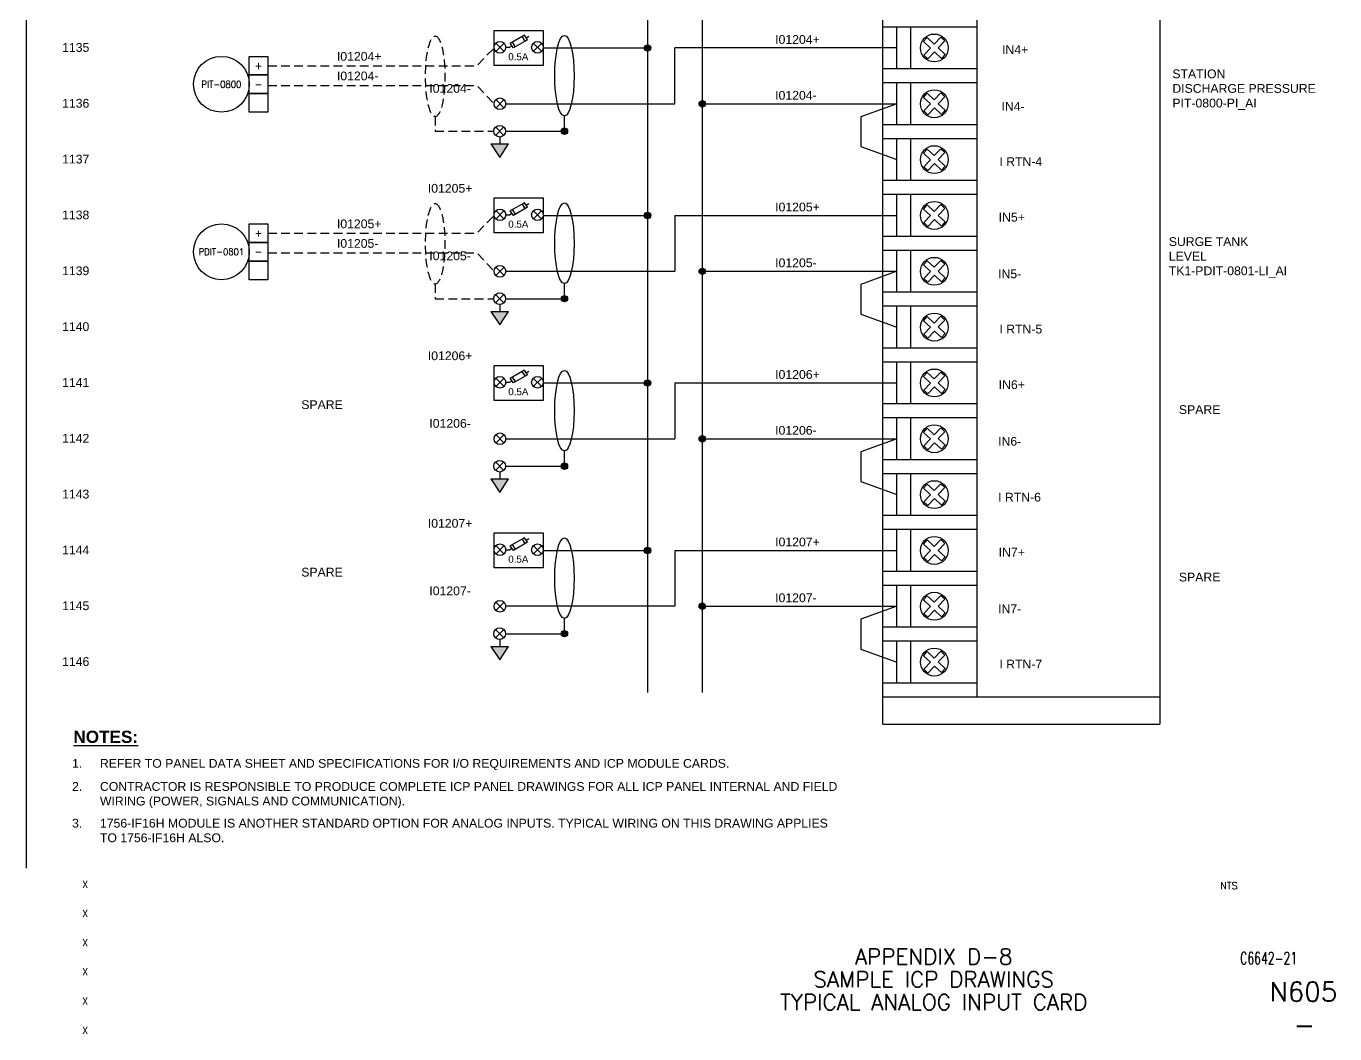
# Paper-space layout 'ANALOG INPUT CARD - A1 Sheet' of a CAD drawing. Extents: x 50 to 806, y 22 to 574.
# Drawn here: x 432.5 to 806.1, y 22.7 to 310.2 of the extents above; entities that cross this region are included whole.
import ezdxf
from ezdxf.enums import TextEntityAlignment as Align

# ---------------------------------------------------------------- set-up
doc = ezdxf.new("R2010")
doc.units = 0
doc.linetypes.add('HIDDEN', pattern=[0.375, 0.25, -0.125])
for name, color, linetype in [('BOR-A1', 7, 'Continuous'), ('N-ANNO-TEXT', 2, 'Continuous'), ('N-DIAG-HIDDEN', 4, 'Continuous')]:
    doc.layers.add(name, color=color, linetype=linetype)
doc.layers.add('N-DIAG', color=4, linetype='Continuous', lineweight=25)
doc.layers.add('N-EQPM', color=4, linetype='Continuous', lineweight=25)
doc.styles.add('_CGS_2-5_NOTES', font='arial.ttf', dxfattribs={"height": 2.5})
doc.styles.add('_CGS_3-5_SUBHEADING', font='arialbd.ttf', dxfattribs={"height": 3.5})
doc.styles.add('STD2-0', font='simplex.shx', dxfattribs={"height": 2})
doc.styles.add('STD3-5', font='simplex.shx', dxfattribs={"height": 3.5})
doc.styles.add('STD4-5', font='simplex.shx', dxfattribs={"height": 4.5})
doc.styles.add('STD5-5', font='SIMPLEX')
doc.styles.add('T1_2_5', font='simplex.shx', dxfattribs={"height": 2.5})

# ---------------------------------------------------------------- blocks, each defined once
blk = doc.blocks.new('CGS A1 TITLE ATT')
at = {"layer": 'BOR-A1', "color": 1}
for tag, p, height, style in [('DATE', (448.47, 64.4), 2, 'STD2-0'), ('DRAWN', (448.47, 56.08), 2, 'STD2-0'), ('DESIGNER', (448.47, 47.76), 2, 'STD2-0'), ('FILE', (783.85, 42.55), 3.5, 'STD3-5'), ('CHECKED', (448.47, 39.44), 2, 'STD2-0'), ('AD909', (787.49, 32), 5.5, 'STD5-5'), ('ENGINEER', (448.47, 31.12), 2, 'STD2-0'), ('APPROVED', (448.47, 22.72), 2, 'STD2-0')]:
    blk.add_attdef(tag, p, '', height=height, dxfattribs=dict(at, style=style))
at = {"layer": 'BOR-A1', "color": 1, "style": 'STD2-0', "flags": 4}
blk.add_attdef('SCALE', (773.37, 64), '', height=2, dxfattribs=at)
at = {"layer": 'BOR-A1', "color": 1, "style": 'STD4-5'}
for tag, p in [('TITLE-1', (691.59, 44.75)), ('TITLE-2', (691.59, 38.25)), ('TITLE-3', (691.59, 31.75)), ('TITLE-4', (691.59, 25.25))]:
    blk.add_attdef(tag, text='', height=4.5, dxfattribs=at).set_placement(p, align=Align.MIDDLE_CENTER)
at = {"layer": 'BOR-A1', "color": 1, "style": 'STD5-5'}
blk.add_attdef('999', text='', height=5.5, dxfattribs=at).set_placement((800.49, 22.5), align=Align.RIGHT)

psp = doc.layouts.new('ANALOG INPUT CARD - A1 Sheet')

# ---------------------------------------------------------------- hatches: boundary and pattern name
at = {"layer": 'N-DIAG'}
h = psp.add_hatch(color=256, dxfattribs=at)
edge = h.paths.add_edge_path()
edge.add_arc((609.89, 304.03), 0.917, 0, 360)
h = psp.add_hatch(color=256, dxfattribs=at)
edge = h.paths.add_edge_path()
edge.add_arc((609.89, 304.03), 0.917, 0, 360)
h = psp.add_hatch(color=256, dxfattribs=at)
edge = h.paths.add_edge_path()
edge.add_arc((625.52, 288.1), 0.917, 0, 360)
h = psp.add_hatch(color=256, dxfattribs=at)
edge = h.paths.add_edge_path()
edge.add_arc((625.52, 288.1), 0.917, 0, 360)
h = psp.add_hatch(color=256, dxfattribs=at)
edge = h.paths.add_edge_path()
edge.add_arc((586.16, 280.28), 0.917, 0, 360)
h = psp.add_hatch(color=256, dxfattribs=at)
edge = h.paths.add_edge_path()
edge.add_arc((586.16, 280.28), 0.917, 0, 360)
for points in [[(567.68, 272.81), (570.16, 276.66), (565.19, 276.66)], [(567.68, 225.02), (570.16, 228.86), (565.19, 228.86)], [(567.68, 177.23), (570.16, 181.07), (565.19, 181.07)], [(567.68, 129.43), (570.16, 133.28), (565.19, 133.28)]]:
    psp.add_hatch(color=256, dxfattribs=at).paths.add_polyline_path(points)
h = psp.add_hatch(color=256, dxfattribs=at)
edge = h.paths.add_edge_path()
edge.add_arc((609.89, 256.24), 0.917, 0, 360)
h = psp.add_hatch(color=256, dxfattribs=at)
edge = h.paths.add_edge_path()
edge.add_arc((609.89, 256.24), 0.917, 0, 360)
h = psp.add_hatch(color=256, dxfattribs=at)
edge = h.paths.add_edge_path()
edge.add_arc((625.52, 240.3), 0.917, 0, 360)
h = psp.add_hatch(color=256, dxfattribs=at)
edge = h.paths.add_edge_path()
edge.add_arc((625.52, 240.3), 0.917, 0, 360)
h = psp.add_hatch(color=256, dxfattribs=at)
edge = h.paths.add_edge_path()
edge.add_arc((586.16, 232.49), 0.917, 0, 360)
h = psp.add_hatch(color=256, dxfattribs=at)
edge = h.paths.add_edge_path()
edge.add_arc((586.16, 232.49), 0.917, 0, 360)
h = psp.add_hatch(color=256, dxfattribs=at)
edge = h.paths.add_edge_path()
edge.add_arc((609.89, 208.44), 0.917, 0, 360)
h = psp.add_hatch(color=256, dxfattribs=at)
edge = h.paths.add_edge_path()
edge.add_arc((609.89, 208.44), 0.917, 0, 360)
h = psp.add_hatch(color=256, dxfattribs=at)
edge = h.paths.add_edge_path()
edge.add_arc((625.52, 192.51), 0.917, 0, 360)
h = psp.add_hatch(color=256, dxfattribs=at)
edge = h.paths.add_edge_path()
edge.add_arc((625.52, 192.51), 0.917, 0, 360)
h = psp.add_hatch(color=256, dxfattribs=at)
edge = h.paths.add_edge_path()
edge.add_arc((586.16, 184.69), 0.917, 0, 360)
h = psp.add_hatch(color=256, dxfattribs=at)
edge = h.paths.add_edge_path()
edge.add_arc((586.16, 184.69), 0.917, 0, 360)
h = psp.add_hatch(color=256, dxfattribs=at)
edge = h.paths.add_edge_path()
edge.add_arc((609.89, 160.65), 0.917, 0, 360)
h = psp.add_hatch(color=256, dxfattribs=at)
edge = h.paths.add_edge_path()
edge.add_arc((609.89, 160.65), 0.917, 0, 360)
h = psp.add_hatch(color=256, dxfattribs=at)
edge = h.paths.add_edge_path()
edge.add_arc((625.52, 144.72), 0.917, 0, 360)
h = psp.add_hatch(color=256, dxfattribs=at)
edge = h.paths.add_edge_path()
edge.add_arc((625.52, 144.72), 0.917, 0, 360)
h = psp.add_hatch(color=256, dxfattribs=at)
edge = h.paths.add_edge_path()
edge.add_arc((586.16, 136.9), 0.917, 0, 360)
h = psp.add_hatch(color=256, dxfattribs=at)
edge = h.paths.add_edge_path()
edge.add_arc((586.16, 136.9), 0.917, 0, 360)

# ---------------------------------------------------------------- linework, layer by layer
for p, q in [((625.52, 516.35), (625.52, 120.13)), ((580.13, 304.03), (609.89, 304.03)), ((625.52, 288.1), (681.06, 288.1)), ((565.19, 276.66), (567.68, 272.81)), ((567.68, 272.81), (570.16, 276.66)), ((580.13, 256.24), (609.89, 256.24)), ((617.7, 256.24), (681.06, 256.24)), ((569.4, 240.3), (617.7, 240.3)), ((625.52, 240.3), (681.06, 240.3)), ((565.19, 228.86), (567.68, 225.02)), ((567.68, 225.02), (570.16, 228.86)), ((580.13, 208.44), (609.89, 208.44)), ((624.6, 192.51), (681.06, 192.51)), ((565.19, 181.07), (567.68, 177.23)), ((567.68, 177.23), (570.16, 181.07)), ((580.13, 160.65), (610.81, 160.65)), ((624.6, 144.72), (681.06, 144.72)), ((565.19, 133.28), (567.68, 129.43)), ((567.68, 129.43), (570.16, 133.28))]:
    psp.add_line(p, q, dxfattribs=at)
at = {"layer": 'N-DIAG', "ltscale": 10}
for p, q in [((681.06, 304.03), (617.7, 304.03)), ((617.7, 288.1), (617.7, 304.03)), ((569.4, 288.1), (617.7, 288.1)), ((617.7, 256.24), (617.7, 240.3)), ((617.7, 208.44), (617.7, 192.51)), ((617.7, 208.44), (681.06, 208.44)), ((569.4, 192.51), (617.7, 192.51)), ((617.7, 160.65), (617.7, 144.72)), ((617.7, 160.65), (681.06, 160.65)), ((617.7, 144.72), (569.4, 144.72))]:
    psp.add_line(p, q, dxfattribs=at)
at = {"layer": 'N-DIAG'}
for points in [[(609.89, 351.82), (609.89, 120.13)], [(565.19, 276.66), (570.16, 276.66)], [(567.68, 278.62), (567.68, 276.66)], [(565.19, 228.86), (570.16, 228.86)], [(567.68, 230.83), (567.68, 228.86)], [(565.19, 181.07), (570.16, 181.07)], [(567.68, 183.03), (567.68, 181.07)], [(567.68, 135.24), (567.68, 133.28)], [(565.19, 133.28), (570.16, 133.28)]]:
    psp.add_lwpolyline(points, dxfattribs=at)
for centre in [(609.89, 304.03), (609.89, 304.03), (625.52, 288.1), (625.52, 288.1), (586.16, 280.28), (586.16, 280.28), (609.89, 256.24), (609.89, 256.24), (625.52, 240.3), (625.52, 240.3), (586.16, 232.49), (586.16, 232.49), (609.89, 208.44), (609.89, 208.44), (625.52, 192.51), (625.52, 192.51), (586.16, 184.69), (586.16, 184.69), (609.89, 160.65), (609.89, 160.65), (625.52, 144.72), (625.52, 144.72), (586.16, 136.9), (586.16, 136.9)]:
    psp.add_circle(centre, 0.917, dxfattribs=at)
at = {"layer": 'N-DIAG', "linetype": 'HIDDEN', "ltscale": 10}
for centre in [(549.27, 295.94), (549.27, 248.15)]:
    psp.add_ellipse(centre, major_axis=(0, 11.49), ratio=0.241404, dxfattribs=at)
at = {"layer": 'N-DIAG'}
for centre in [(586.16, 296.11), (586.16, 248.31), (586.16, 200.52), (586.16, 152.73)]:
    psp.add_ellipse(centre, major_axis=(0, 11.49), ratio=0.241404, dxfattribs=at)
at = {"layer": 'N-DIAG-HIDDEN', "ltscale": 10}
for p, q in [((586.16, 280.28), (586.16, 284.61)), ((569.34, 280.28), (586.16, 280.28)), ((586.16, 232.49), (586.16, 236.82)), ((569.34, 232.49), (586.16, 232.49)), ((586.16, 184.69), (586.16, 189.03)), ((569.34, 184.69), (586.16, 184.69)), ((586.16, 136.9), (586.16, 141.24)), ((569.34, 136.9), (586.16, 136.9))]:
    psp.add_line(p, q, dxfattribs=at)
at = {"layer": 'N-DIAG-HIDDEN', "linetype": 'HIDDEN', "ltscale": 10}
for p, q in [((549.27, 280.28), (566.02, 280.28)), ((549.27, 232.49), (566.02, 232.49))]:
    psp.add_line(p, q, dxfattribs=at)
at = {"layer": 'N-DIAG-HIDDEN', "linetype": 'HIDDEN', "ltscale": 10, "flags": 128}
for points in [[(501.52, 298.98), (561.13, 298.98), (566.08, 304.03)], [(501.52, 293.33), (561.13, 293.33), (566.08, 288.1)], [(549.27, 284.45), (549.27, 280.28), (549.27, 280.28)], [(501.52, 251.19), (561.13, 251.19), (566.08, 256.24)], [(501.52, 245.54), (561.13, 245.54), (566.08, 240.3)], [(549.27, 236.65), (549.27, 232.49), (549.27, 232.49)]]:
    psp.add_lwpolyline(points, dxfattribs=at)
at = {"layer": 'N-EQPM'}
for p, q in [((432.5, 574), (432.5, 70)), ((703.94, 501.17), (703.94, 310)), ((677.08, 111.12), (677.08, 313.36)), ((756.13, 313.36), (756.13, 111.12)), ((574.75, 307.65), (570.72, 305.34)), ((574.75, 307.65), (570.72, 305.34)), ((574.75, 307.65), (570.72, 305.34)), ((574.75, 307.65), (570.72, 305.34)), ((574.75, 307.65), (570.72, 305.34)), ((574.75, 307.65), (570.72, 305.34)), ((575, 306.02), (574.14, 307.3)), ((575, 306.02), (574.14, 307.3)), ((575, 306.02), (574.14, 307.3)), ((575, 306.02), (574.14, 307.3)), ((575, 306.02), (574.14, 307.3)), ((575, 306.02), (574.14, 307.3)), ((575.6, 306.36), (574.75, 307.65)), ((575.6, 306.36), (574.75, 307.65)), ((575.6, 306.36), (574.75, 307.65)), ((575.6, 306.36), (574.75, 307.65)), ((575.6, 306.36), (574.75, 307.65)), ((575.6, 306.36), (574.75, 307.65)), ((575.22, 306.94), (576.04, 307.41)), ((575.22, 306.94), (576.04, 307.41)), ((575.22, 306.94), (576.04, 307.41)), ((575.22, 306.94), (576.04, 307.41)), ((575.22, 306.94), (576.04, 307.41)), ((575.22, 306.94), (576.04, 307.41)), ((703.94, 310), (677.08, 310)), ((703.94, 310), (677.08, 310)), ((681.06, 298.05), (681.06, 310)), ((685.04, 298.05), (685.04, 310)), ((688.64, 305.86), (689.75, 307.03)), ((689.75, 307.03), (691.73, 305.16)), ((691.73, 305.16), (693.6, 307.15)), ((693.6, 307.15), (694.77, 306.05)), ((703.94, 310), (703.94, 118.83)), ((566.64, 305.32), (568.85, 303.11)), ((568.85, 305.32), (566.64, 303.11)), ((566.64, 305.32), (568.85, 303.11)), ((568.85, 305.32), (566.64, 303.11)), ((566.64, 305.32), (568.85, 303.11)), ((568.85, 305.32), (566.64, 303.11)), ((566.64, 305.32), (568.85, 303.11)), ((568.85, 305.32), (566.64, 303.11)), ((569.4, 304.22), (570.46, 304.22)), ((569.4, 304.22), (570.46, 304.22)), ((570.46, 304.22), (571.2, 304.64)), ((570.46, 304.22), (571.2, 304.64)), ((570.46, 304.22), (571.2, 304.64)), ((570.46, 304.22), (571.2, 304.64)), ((570.46, 304.22), (571.2, 304.64)), ((570.46, 304.22), (571.2, 304.64)), ((571.58, 304.06), (570.72, 305.34)), ((571.58, 304.06), (570.72, 305.34)), ((571.58, 304.06), (570.72, 305.34)), ((571.58, 304.06), (570.72, 305.34)), ((571.58, 304.06), (570.72, 305.34)), ((571.58, 304.06), (570.72, 305.34)), ((572.19, 304.4), (571.33, 305.69)), ((572.19, 304.4), (571.33, 305.69)), ((572.19, 304.4), (571.33, 305.69)), ((572.19, 304.4), (571.33, 305.69)), ((572.19, 304.4), (571.33, 305.69)), ((572.19, 304.4), (571.33, 305.69)), ((575.6, 306.36), (571.58, 304.06)), ((575.6, 306.36), (571.58, 304.06)), ((575.6, 306.36), (571.58, 304.06)), ((575.6, 306.36), (571.58, 304.06)), ((575.6, 306.36), (571.58, 304.06)), ((575.6, 306.36), (571.58, 304.06)), ((577.37, 305.32), (579.58, 303.11)), ((579.58, 305.32), (577.37, 303.11)), ((577.37, 305.32), (579.58, 303.11)), ((579.58, 305.32), (577.37, 303.11)), ((690.63, 303.99), (688.64, 305.86)), ((688.76, 302.01), (690.63, 303.99)), ((691.8, 302.89), (689.93, 300.91)), ((693.78, 301.02), (691.8, 302.89)), ((694.77, 306.05), (692.9, 304.06)), ((692.9, 304.06), (694.89, 302.19)), ((689.93, 300.91), (688.76, 302.01)), ((694.89, 302.19), (693.78, 301.02)), ((703.94, 298.05), (677.08, 298.05)), ((703.94, 294.07), (677.08, 294.07)), ((681.06, 282.12), (681.06, 294.07)), ((685.04, 282.12), (685.04, 294.07)), ((566.64, 289.2), (568.85, 286.99)), ((568.85, 289.2), (566.64, 286.99)), ((688.64, 289.93), (689.75, 291.1)), ((690.63, 288.06), (688.64, 289.93)), ((688.76, 286.08), (690.63, 288.06)), ((689.75, 291.1), (691.73, 289.23)), ((691.73, 289.23), (693.6, 291.22)), ((694.77, 290.12), (692.9, 288.13)), ((692.9, 288.13), (694.89, 286.26)), ((693.6, 291.22), (694.77, 290.12)), ((689.93, 284.98), (688.76, 286.08)), ((691.8, 286.96), (689.93, 284.98)), ((693.78, 285.09), (691.8, 286.96)), ((694.89, 286.26), (693.78, 285.09)), ((566.57, 281.39), (568.78, 279.17)), ((568.78, 281.39), (566.57, 279.17)), ((703.94, 282.12), (677.08, 282.12)), ((703.94, 278.14), (677.08, 278.14)), ((681.06, 266.19), (681.06, 278.14)), ((685.04, 266.19), (685.04, 278.14)), ((688.64, 274), (689.75, 275.17)), ((690.63, 272.13), (688.64, 274)), ((689.75, 275.17), (691.73, 273.3)), ((691.73, 273.3), (693.6, 275.29)), ((694.77, 274.18), (692.9, 272.2)), ((693.6, 275.29), (694.77, 274.18)), ((688.76, 270.15), (690.63, 272.13)), ((689.93, 269.05), (688.76, 270.15)), ((691.8, 271.03), (689.93, 269.05)), ((693.78, 269.16), (691.8, 271.03)), ((692.9, 272.2), (694.89, 270.33)), ((694.89, 270.33), (693.78, 269.16)), ((703.94, 266.19), (677.08, 266.19)), ((703.94, 262.21), (677.08, 262.21)), ((703.94, 262.21), (677.08, 262.21)), ((681.06, 250.26), (681.06, 262.21)), ((685.04, 250.26), (685.04, 262.21)), ((574.75, 259.86), (570.72, 257.55)), ((574.75, 259.86), (570.72, 257.55)), ((574.75, 259.86), (570.72, 257.55)), ((574.75, 259.86), (570.72, 257.55)), ((574.75, 259.86), (570.72, 257.55)), ((574.75, 259.86), (570.72, 257.55)), ((572.19, 256.61), (571.33, 257.9)), ((572.19, 256.61), (571.33, 257.9)), ((572.19, 256.61), (571.33, 257.9)), ((572.19, 256.61), (571.33, 257.9)), ((572.19, 256.61), (571.33, 257.9)), ((572.19, 256.61), (571.33, 257.9)), ((575.6, 258.57), (571.58, 256.26)), ((575.6, 258.57), (571.58, 256.26)), ((575.6, 258.57), (571.58, 256.26)), ((575.6, 258.57), (571.58, 256.26)), ((575.6, 258.57), (571.58, 256.26)), ((575.6, 258.57), (571.58, 256.26)), ((575, 258.22), (574.14, 259.51)), ((575, 258.22), (574.14, 259.51)), ((575, 258.22), (574.14, 259.51)), ((575, 258.22), (574.14, 259.51)), ((575, 258.22), (574.14, 259.51)), ((575, 258.22), (574.14, 259.51)), ((575.6, 258.57), (574.75, 259.86)), ((575.6, 258.57), (574.75, 259.86)), ((575.6, 258.57), (574.75, 259.86)), ((575.6, 258.57), (574.75, 259.86)), ((575.6, 258.57), (574.75, 259.86)), ((575.6, 258.57), (574.75, 259.86)), ((575.22, 259.15), (576.04, 259.62)), ((575.22, 259.15), (576.04, 259.62)), ((575.22, 259.15), (576.04, 259.62)), ((575.22, 259.15), (576.04, 259.62)), ((575.22, 259.15), (576.04, 259.62)), ((575.22, 259.15), (576.04, 259.62)), ((688.64, 258.07), (689.75, 259.24)), ((690.63, 256.2), (688.64, 258.07)), ((689.75, 259.24), (691.73, 257.37)), ((691.73, 257.37), (693.6, 259.36)), ((694.77, 258.25), (692.9, 256.27)), ((693.6, 259.36), (694.77, 258.25)), ((566.64, 257.53), (568.85, 255.32)), ((568.85, 257.53), (566.64, 255.32)), ((566.64, 257.53), (568.85, 255.32)), ((568.85, 257.53), (566.64, 255.32)), ((566.64, 257.53), (568.85, 255.32)), ((568.85, 257.53), (566.64, 255.32)), ((566.64, 257.53), (568.85, 255.32)), ((568.85, 257.53), (566.64, 255.32)), ((569.4, 256.42), (570.46, 256.42)), ((569.4, 256.42), (570.46, 256.42)), ((570.46, 256.42), (571.2, 256.85)), ((570.46, 256.42), (571.2, 256.85)), ((570.46, 256.42), (571.2, 256.85)), ((570.46, 256.42), (571.2, 256.85)), ((570.46, 256.42), (571.2, 256.85)), ((570.46, 256.42), (571.2, 256.85)), ((571.58, 256.26), (570.72, 257.55)), ((571.58, 256.26), (570.72, 257.55)), ((571.58, 256.26), (570.72, 257.55)), ((571.58, 256.26), (570.72, 257.55)), ((571.58, 256.26), (570.72, 257.55)), ((571.58, 256.26), (570.72, 257.55)), ((577.37, 257.53), (579.58, 255.32)), ((579.58, 257.53), (577.37, 255.32)), ((577.37, 257.53), (579.58, 255.32)), ((579.58, 257.53), (577.37, 255.32)), ((688.76, 254.22), (690.63, 256.2)), ((689.93, 253.11), (688.76, 254.22)), ((691.8, 255.1), (689.93, 253.11)), ((693.78, 253.23), (691.8, 255.1)), ((692.9, 256.27), (694.89, 254.4)), ((694.89, 254.4), (693.78, 253.23)), ((703.94, 250.26), (677.08, 250.26)), ((703.94, 246.28), (677.08, 246.28)), ((681.06, 234.33), (681.06, 246.28)), ((685.04, 234.33), (685.04, 246.28)), ((688.64, 242.14), (689.75, 243.31)), ((689.75, 243.31), (691.73, 241.44)), ((691.73, 241.44), (693.6, 243.43)), ((693.6, 243.43), (694.77, 242.32)), ((566.64, 241.41), (568.85, 239.2)), ((568.85, 241.41), (566.64, 239.2)), ((690.63, 240.27), (688.64, 242.14)), ((688.76, 238.29), (690.63, 240.27)), ((691.8, 239.17), (689.93, 237.18)), ((693.78, 237.3), (691.8, 239.17)), ((694.77, 242.32), (692.9, 240.34)), ((692.9, 240.34), (694.89, 238.47)), ((689.93, 237.18), (688.76, 238.29)), ((694.89, 238.47), (693.78, 237.3)), ((566.57, 233.59), (568.78, 231.38)), ((568.78, 233.59), (566.57, 231.38)), ((703.94, 234.33), (677.08, 234.33)), ((703.94, 230.35), (677.08, 230.35)), ((681.06, 218.4), (681.06, 230.35)), ((685.04, 218.4), (685.04, 230.35)), ((688.64, 226.21), (689.75, 227.38)), ((690.63, 224.34), (688.64, 226.21)), ((688.76, 222.36), (690.63, 224.34)), ((689.75, 227.38), (691.73, 225.51)), ((691.73, 225.51), (693.6, 227.49)), ((694.77, 226.39), (692.9, 224.41)), ((692.9, 224.41), (694.89, 222.54)), ((693.6, 227.49), (694.77, 226.39)), ((689.93, 221.25), (688.76, 222.36)), ((691.8, 223.24), (689.93, 221.25)), ((693.78, 221.37), (691.8, 223.24)), ((694.89, 222.54), (693.78, 221.37)), ((703.94, 218.4), (677.08, 218.4)), ((703.94, 214.42), (677.08, 214.42)), ((703.94, 214.42), (677.08, 214.42)), ((681.06, 202.47), (681.06, 214.42)), ((685.04, 202.47), (685.04, 214.42)), ((566.64, 209.74), (568.85, 207.52)), ((568.85, 209.74), (566.64, 207.52)), ((566.64, 209.74), (568.85, 207.52)), ((568.85, 209.74), (566.64, 207.52)), ((566.64, 209.74), (568.85, 207.52)), ((568.85, 209.74), (566.64, 207.52)), ((566.64, 209.74), (568.85, 207.52)), ((568.85, 209.74), (566.64, 207.52)), ((574.75, 212.06), (570.72, 209.76)), ((574.75, 212.06), (570.72, 209.76)), ((574.75, 212.06), (570.72, 209.76)), ((574.75, 212.06), (570.72, 209.76)), ((574.75, 212.06), (570.72, 209.76)), ((574.75, 212.06), (570.72, 209.76)), ((571.58, 208.47), (570.72, 209.76)), ((571.58, 208.47), (570.72, 209.76)), ((571.58, 208.47), (570.72, 209.76)), ((571.58, 208.47), (570.72, 209.76)), ((571.58, 208.47), (570.72, 209.76)), ((571.58, 208.47), (570.72, 209.76)), ((572.19, 208.82), (571.33, 210.1)), ((572.19, 208.82), (571.33, 210.1)), ((572.19, 208.82), (571.33, 210.1)), ((572.19, 208.82), (571.33, 210.1)), ((572.19, 208.82), (571.33, 210.1)), ((572.19, 208.82), (571.33, 210.1)), ((575.6, 210.78), (571.58, 208.47)), ((575.6, 210.78), (571.58, 208.47)), ((575.6, 210.78), (571.58, 208.47)), ((575.6, 210.78), (571.58, 208.47)), ((575.6, 210.78), (571.58, 208.47)), ((575.6, 210.78), (571.58, 208.47)), ((575, 210.43), (574.14, 211.72)), ((575, 210.43), (574.14, 211.72)), ((575, 210.43), (574.14, 211.72)), ((575, 210.43), (574.14, 211.72)), ((575, 210.43), (574.14, 211.72)), ((575, 210.43), (574.14, 211.72)), ((575.6, 210.78), (574.75, 212.06)), ((575.6, 210.78), (574.75, 212.06)), ((575.6, 210.78), (574.75, 212.06)), ((575.6, 210.78), (574.75, 212.06)), ((575.6, 210.78), (574.75, 212.06)), ((575.6, 210.78), (574.75, 212.06)), ((575.22, 211.35), (576.04, 211.82)), ((575.22, 211.35), (576.04, 211.82)), ((575.22, 211.35), (576.04, 211.82)), ((575.22, 211.35), (576.04, 211.82)), ((575.22, 211.35), (576.04, 211.82)), ((575.22, 211.35), (576.04, 211.82)), ((577.37, 209.74), (579.58, 207.52)), ((579.58, 209.74), (577.37, 207.52)), ((577.37, 209.74), (579.58, 207.52)), ((579.58, 209.74), (577.37, 207.52)), ((688.64, 210.28), (689.75, 211.45)), ((690.63, 208.41), (688.64, 210.28)), ((689.75, 211.45), (691.73, 209.58)), ((691.73, 209.58), (693.6, 211.56)), ((694.77, 210.46), (692.9, 208.48)), ((693.6, 211.56), (694.77, 210.46)), ((569.4, 208.63), (570.46, 208.63)), ((569.4, 208.63), (570.46, 208.63)), ((570.46, 208.63), (571.2, 209.05)), ((570.46, 208.63), (571.2, 209.05)), ((570.46, 208.63), (571.2, 209.05)), ((570.46, 208.63), (571.2, 209.05)), ((570.46, 208.63), (571.2, 209.05)), ((570.46, 208.63), (571.2, 209.05)), ((688.76, 206.42), (690.63, 208.41)), ((689.93, 205.32), (688.76, 206.42)), ((691.8, 207.31), (689.93, 205.32)), ((693.78, 205.44), (691.8, 207.31)), ((692.9, 208.48), (694.89, 206.61)), ((694.89, 206.61), (693.78, 205.44)), ((703.94, 202.47), (677.08, 202.47)), ((703.94, 198.49), (677.08, 198.49)), ((681.06, 186.54), (681.06, 198.49)), ((685.04, 186.54), (685.04, 198.49)), ((688.64, 194.35), (689.75, 195.52)), ((690.63, 192.48), (688.64, 194.35)), ((689.75, 195.52), (691.73, 193.65)), ((691.73, 193.65), (693.6, 195.63)), ((694.77, 194.53), (692.9, 192.55)), ((693.6, 195.63), (694.77, 194.53)), ((566.64, 193.62), (568.85, 191.4)), ((568.85, 193.62), (566.64, 191.4)), ((688.76, 190.49), (690.63, 192.48)), ((691.8, 191.37), (689.93, 189.39)), ((693.78, 189.51), (691.8, 191.37)), ((692.9, 192.55), (694.89, 190.68)), ((694.89, 190.68), (693.78, 189.51)), ((689.93, 189.39), (688.76, 190.49)), ((566.57, 185.8), (568.78, 183.59)), ((568.78, 185.8), (566.57, 183.59)), ((703.94, 186.54), (677.08, 186.54)), ((703.94, 182.55), (677.08, 182.55)), ((681.06, 170.61), (681.06, 182.55)), ((685.04, 170.61), (685.04, 182.55)), ((688.64, 178.42), (689.75, 179.59)), ((689.75, 179.59), (691.73, 177.72)), ((691.73, 177.72), (693.6, 179.7)), ((693.6, 179.7), (694.77, 178.6)), ((690.63, 176.55), (688.64, 178.42)), ((688.76, 174.56), (690.63, 176.55)), ((694.77, 178.6), (692.9, 176.61)), ((692.9, 176.61), (694.89, 174.75)), ((689.93, 173.46), (688.76, 174.56)), ((691.8, 175.44), (689.93, 173.46)), ((693.78, 173.58), (691.8, 175.44)), ((694.89, 174.75), (693.78, 173.58)), ((703.94, 170.61), (677.08, 170.61)), ((703.94, 166.62), (677.08, 166.62)), ((703.94, 166.62), (677.08, 166.62)), ((681.06, 154.68), (681.06, 166.62)), ((685.04, 154.68), (685.04, 166.62)), ((566.64, 161.95), (568.85, 159.73)), ((568.85, 161.95), (566.64, 159.73)), ((566.64, 161.95), (568.85, 159.73)), ((568.85, 161.95), (566.64, 159.73)), ((566.64, 161.95), (568.85, 159.73)), ((568.85, 161.95), (566.64, 159.73)), ((566.64, 161.95), (568.85, 159.73)), ((568.85, 161.95), (566.64, 159.73)), ((569.4, 160.84), (570.46, 160.84)), ((569.4, 160.84), (570.46, 160.84)), ((570.46, 160.84), (571.2, 161.26)), ((570.46, 160.84), (571.2, 161.26)), ((570.46, 160.84), (571.2, 161.26)), ((570.46, 160.84), (571.2, 161.26)), ((570.46, 160.84), (571.2, 161.26)), ((570.46, 160.84), (571.2, 161.26)), ((574.75, 164.27), (570.72, 161.97)), ((574.75, 164.27), (570.72, 161.97)), ((574.75, 164.27), (570.72, 161.97)), ((574.75, 164.27), (570.72, 161.97)), ((574.75, 164.27), (570.72, 161.97)), ((574.75, 164.27), (570.72, 161.97)), ((571.58, 160.68), (570.72, 161.97)), ((571.58, 160.68), (570.72, 161.97)), ((571.58, 160.68), (570.72, 161.97)), ((571.58, 160.68), (570.72, 161.97)), ((571.58, 160.68), (570.72, 161.97)), ((571.58, 160.68), (570.72, 161.97)), ((572.19, 161.02), (571.33, 162.31)), ((572.19, 161.02), (571.33, 162.31)), ((572.19, 161.02), (571.33, 162.31)), ((572.19, 161.02), (571.33, 162.31)), ((572.19, 161.02), (571.33, 162.31)), ((572.19, 161.02), (571.33, 162.31)), ((575.6, 162.98), (571.58, 160.68)), ((575.6, 162.98), (571.58, 160.68)), ((575.6, 162.98), (571.58, 160.68)), ((575.6, 162.98), (571.58, 160.68)), ((575.6, 162.98), (571.58, 160.68)), ((575.6, 162.98), (571.58, 160.68)), ((575, 162.64), (574.14, 163.93)), ((575, 162.64), (574.14, 163.93)), ((575, 162.64), (574.14, 163.93)), ((575, 162.64), (574.14, 163.93)), ((575, 162.64), (574.14, 163.93)), ((575, 162.64), (574.14, 163.93)), ((575.6, 162.98), (574.75, 164.27)), ((575.6, 162.98), (574.75, 164.27)), ((575.6, 162.98), (574.75, 164.27)), ((575.6, 162.98), (574.75, 164.27)), ((575.6, 162.98), (574.75, 164.27)), ((575.6, 162.98), (574.75, 164.27)), ((575.22, 163.56), (576.04, 164.03)), ((575.22, 163.56), (576.04, 164.03)), ((575.22, 163.56), (576.04, 164.03)), ((575.22, 163.56), (576.04, 164.03)), ((575.22, 163.56), (576.04, 164.03)), ((575.22, 163.56), (576.04, 164.03)), ((577.37, 161.95), (579.58, 159.73)), ((579.58, 161.95), (577.37, 159.73)), ((577.37, 161.95), (579.58, 159.73)), ((579.58, 161.95), (577.37, 159.73)), ((688.64, 162.48), (689.75, 163.66)), ((690.63, 160.62), (688.64, 162.48)), ((689.75, 163.66), (691.73, 161.79)), ((691.73, 161.79), (693.6, 163.77)), ((694.77, 162.67), (692.9, 160.68)), ((692.9, 160.68), (694.89, 158.82)), ((693.6, 163.77), (694.77, 162.67)), ((688.76, 158.63), (690.63, 160.62)), ((689.93, 157.53), (688.76, 158.63)), ((691.8, 159.51), (689.93, 157.53)), ((693.78, 157.64), (691.8, 159.51)), ((694.89, 158.82), (693.78, 157.64)), ((703.94, 154.68), (677.08, 154.68)), ((703.94, 150.69), (677.08, 150.69)), ((681.06, 138.74), (681.06, 150.69)), ((685.04, 138.74), (685.04, 150.69)), ((566.64, 145.83), (568.85, 143.61)), ((568.85, 145.83), (566.64, 143.61)), ((688.64, 146.55), (689.75, 147.72)), ((690.63, 144.68), (688.64, 146.55)), ((689.75, 147.72), (691.73, 145.86)), ((691.73, 145.86), (693.6, 147.84)), ((694.77, 146.74), (692.9, 144.75)), ((693.6, 147.84), (694.77, 146.74)), ((688.76, 142.7), (690.63, 144.68)), ((689.93, 141.6), (688.76, 142.7)), ((691.8, 143.58), (689.93, 141.6)), ((693.78, 141.71), (691.8, 143.58)), ((692.9, 144.75), (694.89, 142.88)), ((694.89, 142.88), (693.78, 141.71)), ((703.94, 138.74), (677.08, 138.74)), ((566.57, 138.01), (568.78, 135.79)), ((568.78, 138.01), (566.57, 135.79)), ((703.94, 134.76), (677.08, 134.76)), ((681.06, 122.81), (681.06, 134.76)), ((685.04, 122.81), (685.04, 134.76)), ((688.64, 130.62), (689.75, 131.79)), ((689.75, 131.79), (691.73, 129.92)), ((691.73, 129.92), (693.6, 131.91)), ((694.77, 130.81), (692.9, 128.82)), ((693.6, 131.91), (694.77, 130.81)), ((690.63, 128.75), (688.64, 130.62)), ((688.76, 126.77), (690.63, 128.75)), ((691.8, 127.65), (689.93, 125.67)), ((693.78, 125.78), (691.8, 127.65)), ((692.9, 128.82), (694.89, 126.95)), ((689.93, 125.67), (688.76, 126.77)), ((694.89, 126.95), (693.78, 125.78)), ((703.94, 122.81), (677.08, 122.81)), ((756.13, 118.83), (677.08, 118.83)), ((703.94, 118.83), (677.08, 118.83)), ((703.94, 118.83), (677.08, 118.83)), ((677.08, 111.12), (756.13, 111.12))]:
    psp.add_line(p, q, dxfattribs=at)
for points in [[(566.08, 299.03), (566.08, 309.02), (580.13, 309.02), (580.13, 299.03), (566.08, 299.03)], [(566.08, 299.03), (566.08, 309.02), (580.13, 309.02), (580.13, 299.03), (566.08, 299.03)], [(681.06, 288.1), (670.8, 284.37), (670.8, 275.89), (681.06, 272.17)], [(566.08, 251.24), (566.08, 261.23), (580.13, 261.23), (580.13, 251.24), (566.08, 251.24)], [(566.08, 251.24), (566.08, 261.23), (580.13, 261.23), (580.13, 251.24), (566.08, 251.24)], [(681.06, 240.3), (670.8, 236.58), (670.8, 228.1), (681.06, 224.37)], [(566.08, 203.45), (566.08, 213.44), (580.13, 213.44), (580.13, 203.45), (566.08, 203.45)], [(566.08, 203.45), (566.08, 213.44), (580.13, 213.44), (580.13, 203.45), (566.08, 203.45)], [(681.06, 192.51), (670.8, 188.79), (670.8, 180.3), (681.06, 176.58)], [(566.08, 155.66), (566.08, 165.64), (580.13, 165.64), (580.13, 155.66), (566.08, 155.66)], [(566.08, 155.66), (566.08, 165.64), (580.13, 165.64), (580.13, 155.66), (566.08, 155.66)], [(681.06, 144.72), (670.8, 141), (670.8, 132.51), (681.06, 128.79)]]:
    psp.add_lwpolyline(points, dxfattribs=at)
for points in [[(496.2, 301.64), (501.52, 301.64), (501.52, 296.32), (496.2, 296.32)], [(496.2, 296.32), (501.52, 296.32), (501.52, 291.01), (496.2, 291.01)], [(496.2, 291.01), (501.52, 291.01), (501.52, 285.69), (496.2, 285.69)], [(496.2, 253.85), (501.52, 253.85), (501.52, 248.53), (496.2, 248.53)], [(496.2, 248.53), (501.52, 248.53), (501.52, 243.22), (496.2, 243.22)], [(496.2, 243.22), (501.52, 243.22), (501.52, 237.9), (496.2, 237.9)]]:
    psp.add_lwpolyline(points, close=True, dxfattribs=at)
for centre, radius in [((691.77, 304.03), 3.98), ((567.74, 304.22), 1.66), ((567.74, 304.22), 1.66), ((567.74, 304.22), 1.66), ((567.74, 304.22), 1.66), ((578.47, 304.22), 1.66), ((578.47, 304.22), 1.66), ((488.23, 293.67), 7.97), ((691.77, 288.1), 3.98), ((567.74, 288.1), 1.66), ((567.68, 280.28), 1.66), ((691.77, 272.17), 3.98), ((567.74, 256.42), 1.66), ((567.74, 256.42), 1.66), ((567.74, 256.42), 1.66), ((567.74, 256.42), 1.66), ((578.47, 256.42), 1.66), ((578.47, 256.42), 1.66), ((691.77, 256.24), 3.98), ((488.23, 245.87), 7.97), ((691.77, 240.3), 3.98), ((567.74, 240.3), 1.66), ((567.68, 232.49), 1.66), ((691.77, 224.37), 3.98), ((567.74, 208.63), 1.66), ((567.74, 208.63), 1.66), ((567.74, 208.63), 1.66), ((567.74, 208.63), 1.66), ((578.47, 208.63), 1.66), ((578.47, 208.63), 1.66), ((691.77, 208.44), 3.98), ((691.77, 192.51), 3.98), ((567.74, 192.51), 1.66), ((567.68, 184.69), 1.66), ((691.77, 176.58), 3.98), ((691.77, 160.65), 3.98), ((567.74, 160.84), 1.66), ((567.74, 160.84), 1.66), ((567.74, 160.84), 1.66), ((567.74, 160.84), 1.66), ((578.47, 160.84), 1.66), ((578.47, 160.84), 1.66), ((567.74, 144.72), 1.66), ((691.77, 144.72), 3.98), ((567.68, 136.9), 1.66), ((691.77, 128.79), 3.98)]:
    psp.add_circle(centre, radius, dxfattribs=at)

# ---------------------------------------------------------------- block references
ref = psp.add_blockref('CGS A1 TITLE ATT', (0, 0))
ref.add_attrib('TITLE-1', 'APPENDIX D-8', dxfattribs={"layer": 'BOR-A1', "color": 1, "height": 4.5, "style": 'STD4-5'}).set_placement((691.59, 44.75), align=Align.MIDDLE_CENTER)
ref.add_attrib('TITLE-2', 'SAMPLE ICP DRAWINGS', dxfattribs={"layer": 'BOR-A1', "color": 1, "height": 4.5, "style": 'STD4-5'}).set_placement((691.59, 38.25), align=Align.MIDDLE_CENTER)
ref.add_attrib('TITLE-3', 'TYPICAL ANALOG INPUT CARD', dxfattribs={"layer": 'BOR-A1', "color": 1, "height": 4.5, "style": 'STD4-5'}).set_placement((691.59, 31.75), align=Align.MIDDLE_CENTER)
ref.add_attrib('AD909', 'N605', (787.49, 32), dxfattribs={"layer": 'BOR-A1', "color": 1, "height": 5.5, "style": 'STD5-5'})
ref.add_attrib('FILE', 'C6642-21', (779.08, 42.56), dxfattribs={"layer": 'BOR-A1', "color": 1, "height": 3.5, "style": 'STD3-5', "width": 0.65})
ref.add_attrib('SCALE', 'NTS', (773.37, 64), dxfattribs={"layer": 'BOR-A1', "color": 1, "height": 2, "style": 'STD2-0'})
ref.add_attrib('DATE', 'X', (448.47, 64.4), dxfattribs={"layer": 'BOR-A1', "color": 1, "height": 2, "style": 'STD2-0'})
ref.add_attrib('DRAWN', 'X', (448.47, 56.08), dxfattribs={"layer": 'BOR-A1', "color": 1, "height": 2, "style": 'STD2-0'})
ref.add_attrib('DESIGNER', 'X', (448.47, 47.76), dxfattribs={"layer": 'BOR-A1', "color": 1, "height": 2, "style": 'STD2-0'})
ref.add_attrib('CHECKED', 'X', (448.47, 39.44), dxfattribs={"layer": 'BOR-A1', "color": 1, "height": 2, "style": 'STD2-0'})
ref.add_attrib('ENGINEER', 'X', (448.47, 31.12), dxfattribs={"layer": 'BOR-A1', "color": 1, "height": 2, "style": 'STD2-0'})
ref.add_attrib('APPROVED', 'X', (448.47, 22.72), dxfattribs={"layer": 'BOR-A1', "color": 1, "height": 2, "style": 'STD2-0'})
ref.add_attrib('999', '-', dxfattribs={"layer": 'BOR-A1', "color": 1, "height": 5.5, "style": 'STD5-5'}).set_placement((800.49, 22.5), align=Align.RIGHT)

# ---------------------------------------------------------------- texts
at = {"layer": 'N-ANNO-TEXT', "style": '_CGS_2-5_NOTES'}
for s, p in [('IN4+', (711.1, 302.29)), ('IN4-', (710.95, 286.11)), ('I RTN-4', (710.34, 270.35)), ('IN5+', (710.14, 254.49)), ('IN5-', (709.98, 238.32)), ('I RTN-5', (710.34, 222.56)), ('IN6+', (710.14, 206.7)), ('SPARE', (761.59, 199.59)), ('IN6-', (709.98, 190.53)), ('I RTN-6', (709.98, 174.6)), ('IN7+', (710.14, 158.91)), ('SPARE', (761.59, 151.8)), ('IN7-', (709.98, 142.73)), ('I RTN-7', (710.34, 126.97))]:
    psp.add_text(s, height=2.5, dxfattribs=at).set_placement(p)
for s, insert, char_height, width, attachment_point in [('I01204+', (646.33, 307.7), 2.5, 13.4936, 1), ('1135', (446.64, 304.16), 2.5, 16.142, 5), ('I01204+', (521.21, 302.89), 2.5, 13.4936, 1), ('0.5A', (573, 301.52), 2, 16.9463, 5), ('I01204-', (521.21, 297.3), 2.5, 13.4936, 1), ('STATION\\PDISCHARGE PRESSURE\\PPIT-0800-PI_AI', (759.73, 297.9), 2.5, 40.6014, 1), ('\\pi58.9325;I01204-', (524.06, 292.48), 2.5, 16.9463, 5), ('I01204-', (646.33, 291.77), 2.5, 13.4936, 1), ('1136', (446.64, 288.23), 2.5, 16.142, 5), ('1137', (446.64, 272.3), 2.5, 16.142, 5), ('\\pi58.9325;I01205+', (524.06, 263.97), 2.5, 16.9463, 5), ('I01205+', (646.33, 259.9), 2.5, 13.4936, 1), ('1138', (446.64, 256.37), 2.5, 16.142, 5), ('I01205+', (521.21, 255.1), 2.5, 13.4936, 1), ('0.5A', (573, 253.73), 2, 16.9463, 5), ('I01205-', (521.21, 249.51), 2.5, 13.4936, 1), ('SURGE TANK\\PLEVEL\\PTK1-PDIT-0801-LI_AI', (758.71, 250.03), 2.5, 45.6862, 1), ('\\pi58.9325;I01205-', (524.06, 244.69), 2.5, 16.9463, 5), ('I01205-', (646.33, 243.97), 2.5, 13.4936, 1), ('1139', (446.64, 240.44), 2.5, 16.142, 5), ('1140', (446.64, 224.51), 2.5, 16.142, 5), ('\\pi58.9325;I01206+', (524.06, 216.18), 2.5, 16.9463, 5), ('1141', (446.64, 208.58), 2.5, 16.142, 5), ('I01206+', (646.33, 212.11), 2.5, 13.4936, 1), ('0.5A', (573, 205.94), 2, 16.9463, 5), ('SPARE', (516.96, 202.23), 2.5, 30.9888, 5), ('\\pi58.9325;I01206-', (524.06, 196.89), 2.5, 16.9463, 5), ('I01206-', (646.33, 196.18), 2.5, 13.4936, 1), ('1142', (446.64, 192.65), 2.5, 16.142, 5), ('1143', (446.64, 176.71), 2.5, 16.142, 5), ('\\pi58.9325;I01207+', (524.06, 168.38), 2.5, 16.9463, 5), ('1144', (446.64, 160.78), 2.5, 16.142, 5), ('I01207+', (646.33, 164.32), 2.5, 13.4936, 1), ('0.5A', (573, 158.14), 2, 16.9463, 5), ('SPARE', (516.96, 154.44), 2.5, 30.9888, 5), ('\\pi58.9325;I01207-', (524.06, 149.1), 2.5, 16.9463, 5), ('1145', (446.64, 144.85), 2.5, 16.142, 5), ('I01207-', (646.33, 148.39), 2.5, 13.4936, 1), ('1146', (446.64, 128.92), 2.5, 16.142, 5), ('1.', (445.6, 101.14), 2.5, 96.6043, 1), ('REFER TO PANEL DATA SHEET AND SPECIFICATIONS FOR I/O REQUIREMENTS AND ICP MODULE CARDS.', (453.56, 101.14), 2.5, 211.0193, 1), ('2.', (445.6, 94.55), 2.5, 96.6043, 1), ('CONTRACTOR IS RESPONSIBLE TO PRODUCE COMPLETE ICP PANEL DRAWINGS FOR ALL ICP PANEL INTERNAL AND FIELD WIRING (POWER, SIGNALS AND COMMUNICATION). ', (453.56, 94.55), 2.5, 211.6124, 1), ('3.', (445.6, 84.06), 2.5, 96.6043, 1), ('1756-IF16H MODULE IS ANOTHER STANDARD OPTION FOR ANALOG INPUTS. TYPICAL WIRING ON THIS DRAWING APPLIES TO 1756-IF16H ALSO.', (453.56, 84.07), 2.5, 211.6124, 1)]:
    psp.add_mtext(s, dxfattribs=dict(at, insert=insert, char_height=char_height, width=width, attachment_point=attachment_point))
at = {"layer": 'N-ANNO-TEXT', "color": 4, "insert": (445.98, 109.22), "char_height": 3.5, "width": 84.9917, "attachment_point": 1, "style": '_CGS_3-5_SUBHEADING'}
psp.add_mtext('{\\LNOTES:}', dxfattribs=at)
at = {"layer": 'N-DIAG', "style": 'T1_2_5'}
for s, p in [('+', (498.86, 298.98)), ('-', (498.86, 293.67)), ('+', (498.86, 251.19)), ('-', (498.86, 245.87))]:
    psp.add_text(s, height=1.96, dxfattribs=at).set_placement(p, align=Align.MIDDLE)
at = {"layer": 'N-EQPM', "style": 'T1_2_5', "width": 0.9}
psp.add_text('PIT-0800', height=1.96, dxfattribs=at).set_placement((488.23, 293.67), align=Align.MIDDLE_CENTER)
at = {"layer": 'N-EQPM', "color": 4, "style": 'T1_2_5', "width": 0.9}
psp.add_text('PDIT-0801', height=1.96, dxfattribs=at).set_placement((488.23, 245.87), align=Align.MIDDLE_CENTER)

doc.saveas('drawing.dxf')
